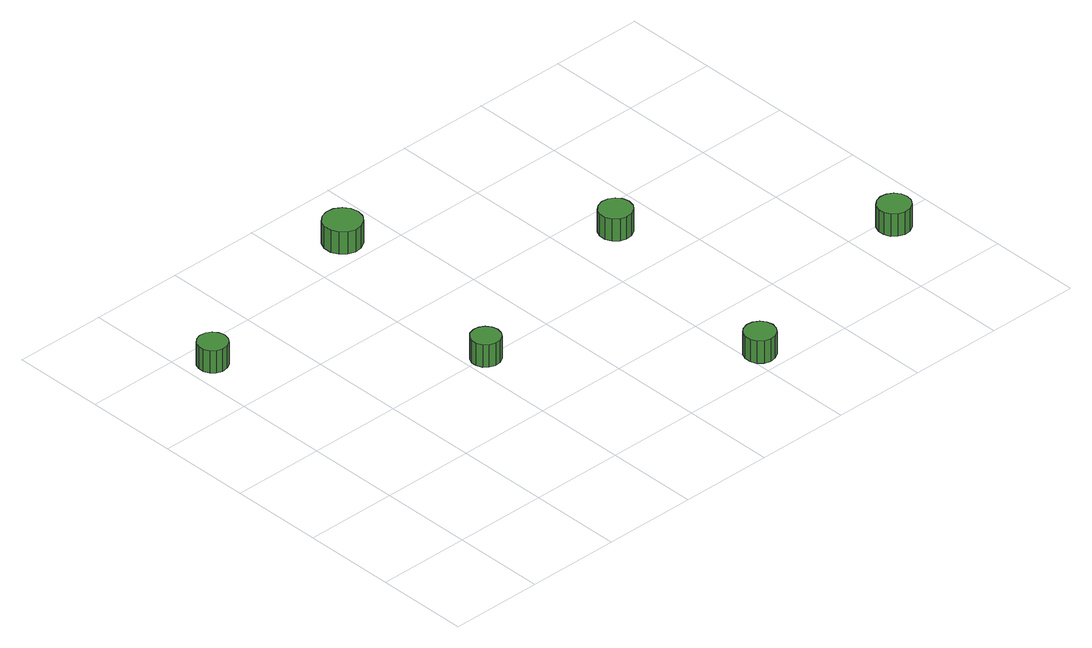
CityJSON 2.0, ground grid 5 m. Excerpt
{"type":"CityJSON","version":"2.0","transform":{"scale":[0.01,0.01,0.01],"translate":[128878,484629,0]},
"CityObjects":{
"tree1":{"type":"SolitaryVegetationObject","attributes":{"function":"something"},"geometry":[{"type":"MultiSurface","lod":"1","boundaries":[[[0,1,2,3,4,5,6,7,8,9,10,11,12,13,14]],[[15,16,17,18,19,20,21,22,23,24,25,26,27,28,29]],[[0,29,28,1]],[[1,28,27,2]],[[2,27,26,3]],[[3,26,25,4]],[[4,25,24,5]],[[5,24,23,6]],[[6,23,22,7]],[[7,22,21,8]],[[8,21,20,9]],[[9,20,19,10]],[[10,19,18,11]],[[11,18,17,12]],[[12,17,16,13]],[[13,16,15,14]],[[14,15,29,0]]]}]},
"tree2":{"type":"SolitaryVegetationObject","attributes":{"function":"something"},"geometry":[{"type":"MultiSurface","lod":"1","boundaries":[[[30,31,32,33,34,35,36,37,38,39,40,41,42,43,44]],[[45,46,47,48,49,50,51,52,53,54,55,56,57,58,59]],[[30,59,58,31]],[[31,58,57,32]],[[32,57,56,33]],[[33,56,55,34]],[[34,55,54,35]],[[35,54,53,36]],[[36,53,52,37]],[[37,52,51,38]],[[38,51,50,39]],[[39,50,49,40]],[[40,49,48,41]],[[41,48,47,42]],[[42,47,46,43]],[[43,46,45,44]],[[44,45,59,30]]]}]},
"tree3":{"type":"SolitaryVegetationObject","attributes":{"function":"something"},"geometry":[{"type":"MultiSurface","lod":"1","boundaries":[[[60,61,62,63,64,65,66,67,68,69,70,71,72,73,74]],[[75,76,77,78,79,80,81,82,83,84,85,86,87,88,89]],[[60,89,88,61]],[[61,88,87,62]],[[62,87,86,63]],[[63,86,85,64]],[[64,85,84,65]],[[65,84,83,66]],[[66,83,82,67]],[[67,82,81,68]],[[68,81,80,69]],[[69,80,79,70]],[[70,79,78,71]],[[71,78,77,72]],[[72,77,76,73]],[[73,76,75,74]],[[74,75,89,60]]]}]},
"tree4":{"type":"SolitaryVegetationObject","attributes":{"function":"something"},"geometry":[{"type":"MultiSurface","lod":"1","boundaries":[[[90,91,92,93,94,95,96,97,98,99,100,101,102,103,104]],[[105,106,107,108,109,110,111,112,113,114,115,116,117,118,119]],[[90,119,118,91]],[[91,118,117,92]],[[92,117,116,93]],[[93,116,115,94]],[[94,115,114,95]],[[95,114,113,96]],[[96,113,112,97]],[[97,112,111,98]],[[98,111,110,99]],[[99,110,109,100]],[[100,109,108,101]],[[101,108,107,102]],[[102,107,106,103]],[[103,106,105,104]],[[104,105,119,90]]]}]},
"tree5":{"type":"SolitaryVegetationObject","attributes":{"function":"something"},"geometry":[{"type":"MultiSurface","lod":"1","boundaries":[[[120,121,122,123,124,125,126,127,128,129,130,131,132,133,134]],[[135,136,137,138,139,140,141,142,143,144,145,146,147,148,149]],[[120,149,148,121]],[[121,148,147,122]],[[122,147,146,123]],[[123,146,145,124]],[[124,145,144,125]],[[125,144,143,126]],[[126,143,142,127]],[[127,142,141,128]],[[128,141,140,129]],[[129,140,139,130]],[[130,139,138,131]],[[131,138,137,132]],[[132,137,136,133]],[[133,136,135,134]],[[134,135,149,120]]]}]},
"tree6":{"type":"SolitaryVegetationObject","attributes":{"function":"something"},"geometry":[{"type":"MultiSurface","lod":"1","boundaries":[[[150,151,152,153,154,155,156,157,158,159,160,161,162,163,164]],[[165,166,167,168,169,170,171,172,173,174,175,176,177,178,179]],[[150,179,178,151]],[[151,178,177,152]],[[152,177,176,153]],[[153,176,175,154]],[[154,175,174,155]],[[155,174,173,156]],[[156,173,172,157]],[[157,172,171,158]],[[158,171,170,159]],[[159,170,169,160]],[[160,169,168,161]],[[161,168,167,162]],[[162,167,166,163]],[[163,166,165,164]],[[164,165,179,150]]]}]}
},
"vertices":[
[190,1832,182],[183,1864,182],[164,1890,182],[136,1906,182],[103,1910,182],[72,1900,182],[48,1878,182],[35,1848,182],[35,1815,182],[48,1785,182],[72,1764,182],[103,1753,182],[136,1757,182],[164,1773,182],[183,1800,182],[183,1800,53],[164,1773,53],[136,1757,53],[103,1753,53],[72,1764,53],[48,1785,53],[35,1815,53],[35,1848,53],[48,1878,53],[72,1900,53],[103,1910,53],[136,1906,53],[164,1890,53],[183,1864,53],[190,1832,53],
[1166,981,176],[1159,1012,176],[1140,1038,176],[1112,1055,176],[1080,1058,176],[1049,1048,176],[1025,1026,176],[1012,997,176],[1012,965,176],[1025,935,176],[1049,914,176],[1080,904,176],[1112,907,176],[1140,923,176],[1159,949,176],[1159,949,47],[1140,923,47],[1112,907,47],[1080,904,47],[1049,914,47],[1025,935,47],[1012,965,47],[1012,997,47],[1025,1026,47],[1049,1048,47],[1080,1058,47],[1112,1055,47],[1140,1038,47],[1159,1012,47],[1166,981,47],
[1352,2137,171],[1344,2178,171],[1319,2212,171],[1282,2234,171],[1240,2238,171],[1200,2225,171],[1169,2197,171],[1152,2158,171],[1152,2116,171],[1169,2078,171],[1200,2049,171],[1240,2036,171],[1282,2041,171],[1319,2062,171],[1344,2096,171],[1344,2096,42],[1319,2062,42],[1282,2041,42],[1240,2036,42],[1200,2049,42],[1169,2078,42],[1152,2116,42],[1152,2158,42],[1169,2197,42],[1200,2225,42],[1240,2238,42],[1282,2234,42],[1319,2212,42],[1344,2178,42],[1352,2137,42],
[2154,130,159],[2147,164,159],[2127,191,159],[2097,209,159],[2063,212,159],[2030,202,159],[2005,179,159],[1991,147,159],[1991,113,159],[2005,81,159],[2030,58,159],[2063,48,159],[2097,51,159],[2127,69,159],[2147,96,159],[2147,96,30],[2127,69,30],[2097,51,30],[2063,48,30],[2030,58,30],[2005,81,30],[1991,113,30],[1991,147,30],[2005,179,30],[2030,202,30],[2063,212,30],[2097,209,30],[2127,191,30],[2147,164,30],[2154,130,30],
[2335,1308,176],[2328,1344,176],[2306,1373,176],[2275,1391,176],[2239,1395,176],[2205,1384,176],[2178,1360,176],[2163,1327,176],[2163,1290,176],[2178,1257,176],[2205,1233,176],[2239,1222,176],[2275,1226,176],[2306,1244,176],[2328,1273,176],[2328,1273,47],[2306,1244,47],[2275,1226,47],[2239,1222,47],[2205,1233,47],[2178,1257,47],[2163,1290,47],[2163,1327,47],[2178,1360,47],[2205,1384,47],[2239,1395,47],[2275,1391,47],[2306,1373,47],[2328,1344,47],[2335,1308,47],
[3325,435,169],[3318,471,169],[3297,500,169],[3265,518,169],[3229,522,169],[3195,511,169],[3168,487,169],[3153,453,169],[3153,417,169],[3168,384,169],[3195,360,169],[3229,349,169],[3265,353,169],[3297,371,169],[3318,400,169],[3318,400,40],[3297,371,40],[3265,353,40],[3229,349,40],[3195,360,40],[3168,384,40],[3153,417,40],[3153,453,40],[3168,487,40],[3195,511,40],[3229,522,40],[3265,518,40],[3297,500,40],[3318,471,40],[3325,435,40]
]}
